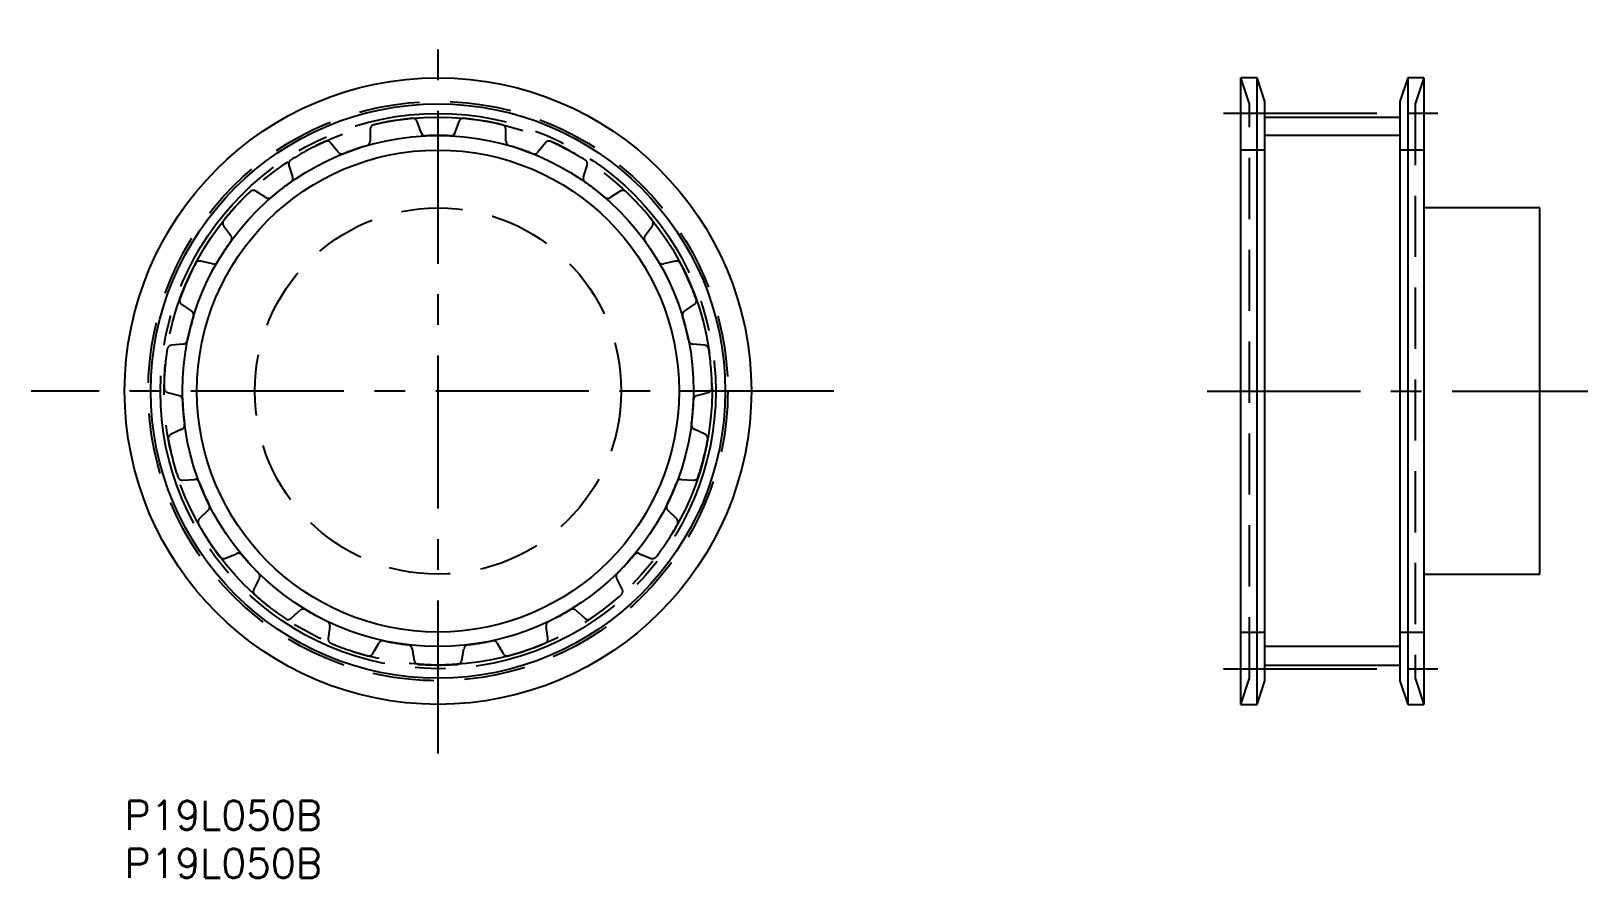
# Model space of a CAD drawing. Extents: x -10 to 152, y -8 to 80.
import ezdxf

# ---------------------------------------------------------------- set-up
doc = ezdxf.new("R2010")
doc.units = 0
doc.header["$LTSCALE"] = 0.5
for name, pattern in [('CENTER', [50.8, 31.75, -6.35, 6.35, -6.35]), ('DASHED', [19.05, 12.7, -6.35]), ('PHANTOM', [63.5, 31.75, -6.35, 6.35, -6.35, 6.35, -6.35])]:
    doc.linetypes.add(name, pattern=pattern)
for name, color, linetype in [('MSM_CENTER', 1, 'CENTER'), ('MSM_CONTINUOUS', 7, 'CONTINUOUS'), ('MSM_DASHED', 4, 'DASHED'), ('MSM_IMAGINARY', 6, 'PHANTOM'), ('MSM_NARROW', 5, 'CONTINUOUS'), ('MSM_PART_NUMBER', 7, 'CONTINUOUS')]:
    doc.layers.add(name, color=color, linetype=linetype)
doc.styles.get("Standard").update_dxf_attribs({"font": 'txt.shx', "height": 3, "bigfont": 'bigfont.shx'})

msp = doc.modelspace()

# ---------------------------------------------------------------- linework, layer by layer
at = {"layer": 'MSM_CENTER'}
for p, q in [((32.5, 4.91), (32.5, 79.84)), ((113.98, 71.31), (136.22, 71.31)), ((73.54, 42.5), (-9.7, 42.5)), ((112.29, 42.5), (151.76, 42.5)), ((113.98, 13.7), (136.22, 13.7))]:
    msp.add_line(p, q, dxfattribs=at)
msp.add_circle((32.5, 42.5), 28.8, dxfattribs=at)
at = {"layer": 'MSM_CONTINUOUS'}
for p, q in [((117.45, 75), (115.76, 75)), ((115.76, 10), (115.76, 75)), ((118.26, 72.55), (117.45, 75)), ((117.45, 10), (117.45, 75)), ((133.08, 75), (132.26, 72.55)), ((134.76, 75), (133.08, 75)), ((133.08, 75), (133.08, 10)), ((134.76, 75), (134.76, 10)), ((118.26, 12.45), (118.26, 72.55)), ((132.26, 72.55), (132.26, 12.45)), ((118.24, 70.92), (132.26, 70.92)), ((146.76, 61.5), (134.76, 61.5)), ((146.76, 23.5), (146.76, 61.5)), ((134.76, 23.5), (146.76, 23.5)), ((118.24, 14.08), (132.26, 14.08)), ((117.45, 10), (118.26, 12.45)), ((132.26, 12.45), (133.08, 10)), ((115.76, 10), (117.45, 10)), ((133.08, 10), (134.76, 10))]:
    msp.add_line(p, q, dxfattribs=at)
for radius in [32.5, 29.79, 25]:
    msp.add_circle((32.5, 42.5), radius, dxfattribs=at)
at = {"layer": 'MSM_DASHED'}
for p, q in [((116.66, 72.29), (115.76, 75)), ((134.76, 75), (133.86, 72.29)), ((116.66, 12.71), (116.66, 72.29)), ((133.86, 72.29), (133.86, 12.71)), ((25.47, 69.66), (25.45, 68.42)), ((30.75, 69.31), (30.33, 70.47)), ((34.67, 70.47), (34.25, 69.31)), ((39.55, 68.42), (39.53, 69.66)), ((22.14, 67.29), (21.36, 68.24)), ((43.64, 68.24), (42.86, 67.29)), ((118.26, 67.5), (115.76, 67.5)), ((134.76, 67.5), (132.26, 67.5)), ((17.04, 65.9), (17.42, 64.73)), ((47.58, 64.73), (47.96, 65.9)), ((14.65, 62.58), (13.61, 63.23)), ((51.39, 63.23), (50.35, 62.58)), ((10.28, 59.61), (11.01, 58.63)), ((53.99, 58.63), (54.72, 59.61)), ((9.1, 55.7), (7.9, 55.98)), ((57.1, 55.98), (55.9, 55.7)), ((5.92, 51.47), (6.94, 50.78)), ((58.06, 50.78), (59.08, 51.47)), ((6.08, 47.38), (4.86, 47.26)), ((60.14, 47.26), (58.92, 47.38)), ((4.45, 42.36), (5.64, 42.03)), ((59.36, 42.03), (60.55, 42.36)), ((5.93, 38.54), (4.81, 38.03)), ((60.19, 38.03), (59.07, 38.54)), ((6.02, 33.26), (7.25, 33.34)), ((57.75, 33.34), (58.98, 33.26)), ((8.65, 30.13), (7.76, 29.28)), ((57.24, 29.28), (56.35, 30.13)), ((10.45, 25.16), (11.59, 25.63)), ((53.41, 25.63), (54.55, 25.16)), ((13.96, 23.05), (13.4, 21.96)), ((51.6, 21.96), (51.04, 23.05)), ((17.28, 18.94), (18.2, 19.76)), ((46.8, 19.76), (47.72, 18.94)), ((21.28, 18.09), (21.1, 16.87)), ((43.9, 16.87), (43.72, 18.09)), ((25.75, 15.27), (26.36, 16.35)), ((38.64, 16.35), (39.25, 15.27)), ((115.76, 17.5), (118.26, 17.5)), ((132.26, 17.5), (134.76, 17.5)), ((29.82, 15.77), (30.04, 14.56)), ((34.96, 14.56), (35.18, 15.77)), ((115.76, 10), (116.66, 12.71)), ((133.86, 12.71), (134.76, 10))]:
    msp.add_line(p, q, dxfattribs=at)
for radius in [30.05, 19]:
    msp.add_circle((32.5, 42.5), radius, dxfattribs=at)
for centre, radius, start, end in [((25.97, 69.65), 0.5, 103.5158, 178.9474), ((32.5, 42.5), 28.42, 95.4315, 103.5158), ((29.86, 70.29), 0.5, 20, 95.4315), ((35.14, 70.29), 0.5, 84.5685, 160), ((32.5, 42.5), 28.42, 76.4842, 84.5685), ((39.03, 69.65), 0.5, 1.0526, 76.4842), ((32.5, 42.5), 28.42, 114.3789, 122.4632), ((20.98, 67.93), 0.5, 38.9474, 114.3789), ((32.5, 42.5), 26.51, 106.2269, 111.6678), ((24.95, 68.43), 0.5, 286.2269, 358.9474), ((31.22, 69.48), 0.5, 200, 272.7204), ((32.5, 42.5), 26.51, 87.2796, 92.7204), ((33.78, 69.48), 0.5, 267.2796, 340), ((40.05, 68.43), 0.5, 181.0526, 253.7731), ((32.5, 42.5), 26.51, 68.3322, 73.7731), ((44.02, 67.93), 0.5, 65.6211, 141.0526), ((32.5, 42.5), 28.42, 57.5368, 65.6211), ((17.51, 66.06), 0.5, 122.4632, 197.8947), ((22.53, 67.6), 0.5, 218.9474, 291.6678), ((42.47, 67.6), 0.5, 248.3322, 321.0526), ((47.49, 66.06), 0.5, 342.1053, 57.5368), ((16.94, 64.58), 0.5, 305.1743, 17.8947), ((48.06, 64.58), 0.5, 162.1053, 234.8257), ((32.5, 42.5), 28.42, 133.3263, 141.4106), ((13.34, 62.81), 0.5, 57.8947, 133.3263), ((32.5, 42.5), 26.51, 125.1743, 130.6152), ((32.5, 42.5), 26.51, 49.3848, 54.8257), ((51.66, 62.81), 0.5, 46.6737, 122.1053), ((32.5, 42.5), 28.42, 38.5894, 46.6737), ((14.92, 63), 0.5, 237.8947, 310.6152), ((50.08, 63), 0.5, 229.3848, 302.1053), ((10.68, 59.91), 0.5, 141.4106, 216.8421), ((54.32, 59.91), 0.5, 323.1579, 38.5894), ((10.61, 58.33), 0.5, 324.1217, 36.8421), ((54.39, 58.33), 0.5, 143.1579, 215.8783), ((32.5, 42.5), 26.51, 144.1217, 149.5625), ((32.5, 42.5), 26.51, 30.4375, 35.8783), ((32.5, 42.5), 28.42, 152.2736, 160.3579), ((7.79, 55.49), 0.5, 76.8421, 152.2736), ((9.21, 56.18), 0.5, 256.8421, 329.5625), ((55.79, 56.18), 0.5, 210.4375, 283.1579), ((57.21, 55.49), 0.5, 27.7264, 103.1579), ((32.5, 42.5), 28.42, 19.6421, 27.7264), ((6.2, 51.89), 0.5, 160.3579, 235.7895), ((58.8, 51.89), 0.5, 304.2105, 19.6421), ((32.5, 42.5), 26.51, 163.0691, 168.5099), ((6.66, 50.37), 0.5, 343.0691, 55.7895), ((58.34, 50.37), 0.5, 124.2105, 196.9309), ((32.5, 42.5), 26.51, 11.4901, 16.9309), ((32.5, 42.5), 28.42, 171.221, 179.3053), ((4.91, 46.76), 0.5, 95.7895, 171.221), ((6.03, 47.88), 0.5, 275.7895, 348.5099), ((58.97, 47.88), 0.5, 191.4901, 264.2105), ((60.09, 46.76), 0.5, 8.779, 84.2105), ((32.5, 42.5), 28.42, 0.6947, 8.779), ((4.58, 42.84), 0.5, 179.3053, 254.7368), ((5.51, 41.55), 0.5, 2.0164, 74.7368), ((59.49, 41.55), 0.5, 105.2632, 177.9836), ((60.42, 42.84), 0.5, 285.2632, 0.6947), ((32.5, 42.5), 26.51, 182.0164, 187.4573), ((32.5, 42.5), 26.51, 352.5427, 357.9836), ((5.72, 38.99), 0.5, 294.7368, 7.4573), ((59.28, 38.99), 0.5, 172.5427, 245.2632), ((5.02, 37.57), 0.5, 114.7368, 190.1684), ((32.5, 42.5), 28.42, 190.1684, 198.2527), ((32.5, 42.5), 28.42, 341.7473, 349.8316), ((59.98, 37.57), 0.5, 349.8316, 65.2632), ((5.98, 33.76), 0.5, 198.2527, 273.6842), ((7.28, 32.84), 0.5, 20.9638, 93.6842), ((32.5, 42.5), 26.51, 200.9638, 206.4046), ((32.5, 42.5), 26.51, 333.5954, 339.0362), ((57.72, 32.84), 0.5, 86.3158, 159.0362), ((59.02, 33.76), 0.5, 266.3158, 341.7473), ((8.31, 30.49), 0.5, 313.6842, 26.4046), ((56.69, 30.49), 0.5, 153.5954, 226.3158), ((8.11, 28.91), 0.5, 133.6842, 209.1157), ((56.89, 28.91), 0.5, 330.8843, 46.3158), ((32.5, 42.5), 28.42, 209.1157, 217.2), ((32.5, 42.5), 28.42, 322.8, 330.8843), ((10.26, 25.62), 0.5, 217.2, 292.6316), ((11.78, 25.17), 0.5, 39.9112, 112.6316), ((32.5, 42.5), 26.51, 219.9112, 225.352), ((32.5, 42.5), 26.51, 314.648, 320.0888), ((53.22, 25.17), 0.5, 67.3684, 140.0888), ((54.74, 25.62), 0.5, 247.3684, 322.8), ((13.52, 23.28), 0.5, 332.6316, 45.352), ((51.48, 23.28), 0.5, 134.648, 207.3684), ((13.84, 21.73), 0.5, 152.6316, 228.0631), ((32.5, 42.5), 28.42, 228.0631, 236.1474), ((32.5, 42.5), 28.42, 303.8526, 311.9369), ((51.16, 21.73), 0.5, 311.9369, 27.3684), ((18.53, 19.38), 0.5, 58.8585, 131.5789), ((32.5, 42.5), 26.51, 238.8585, 244.2994), ((32.5, 42.5), 26.51, 295.7006, 301.1415), ((46.47, 19.38), 0.5, 48.4211, 121.1415), ((16.95, 19.31), 0.5, 236.1474, 311.5789), ((20.79, 18.16), 0.5, 351.5789, 64.2994), ((44.21, 18.16), 0.5, 115.7006, 188.4211), ((48.05, 19.31), 0.5, 228.4211, 303.8526), ((21.6, 16.8), 0.5, 171.5789, 247.0105), ((32.5, 42.5), 28.42, 247.0105, 255.0948), ((26.79, 16.1), 0.5, 77.8059, 150.5263), ((32.5, 42.5), 26.51, 257.8059, 263.2467), ((29.32, 15.68), 0.5, 10.5263, 83.2467), ((35.68, 15.68), 0.5, 96.7533, 169.4737), ((32.5, 42.5), 26.51, 276.7533, 282.1941), ((38.21, 16.1), 0.5, 29.4737, 102.1941), ((32.5, 42.5), 28.42, 284.9052, 292.9895), ((43.4, 16.8), 0.5, 292.9895, 8.4211), ((25.32, 15.52), 0.5, 255.0948, 330.5263), ((30.53, 14.65), 0.5, 190.5263, 265.9579), ((34.47, 14.65), 0.5, 274.0421, 349.4737), ((39.68, 15.52), 0.5, 209.4737, 284.9052), ((32.5, 42.5), 28.42, 265.9579, 274.0421)]:
    msp.add_arc(centre, radius, start, end, dxfattribs=at)
at = {"layer": 'MSM_IMAGINARY'}
msp.add_circle((32.5, 42.5), 28.42, dxfattribs=at)
at = {"layer": 'MSM_NARROW'}
for p, q in [((30.75, 69.31), (30.88, 68.96)), ((34.25, 69.31), (34.12, 68.96)), ((132.26, 69.01), (118.26, 69.01)), ((132.26, 15.99), (118.26, 15.99))]:
    msp.add_line(p, q, dxfattribs=at)
msp.add_circle((32.5, 42.5), 26.51, dxfattribs=at)

# ---------------------------------------------------------------- texts
at = {"layer": 'MSM_PART_NUMBER'}
for p in [(0, -3), (0, -8)]:
    msp.add_text('P19L050B', height=3, dxfattribs=at).set_placement(p)

doc.saveas('drawing.dxf')
